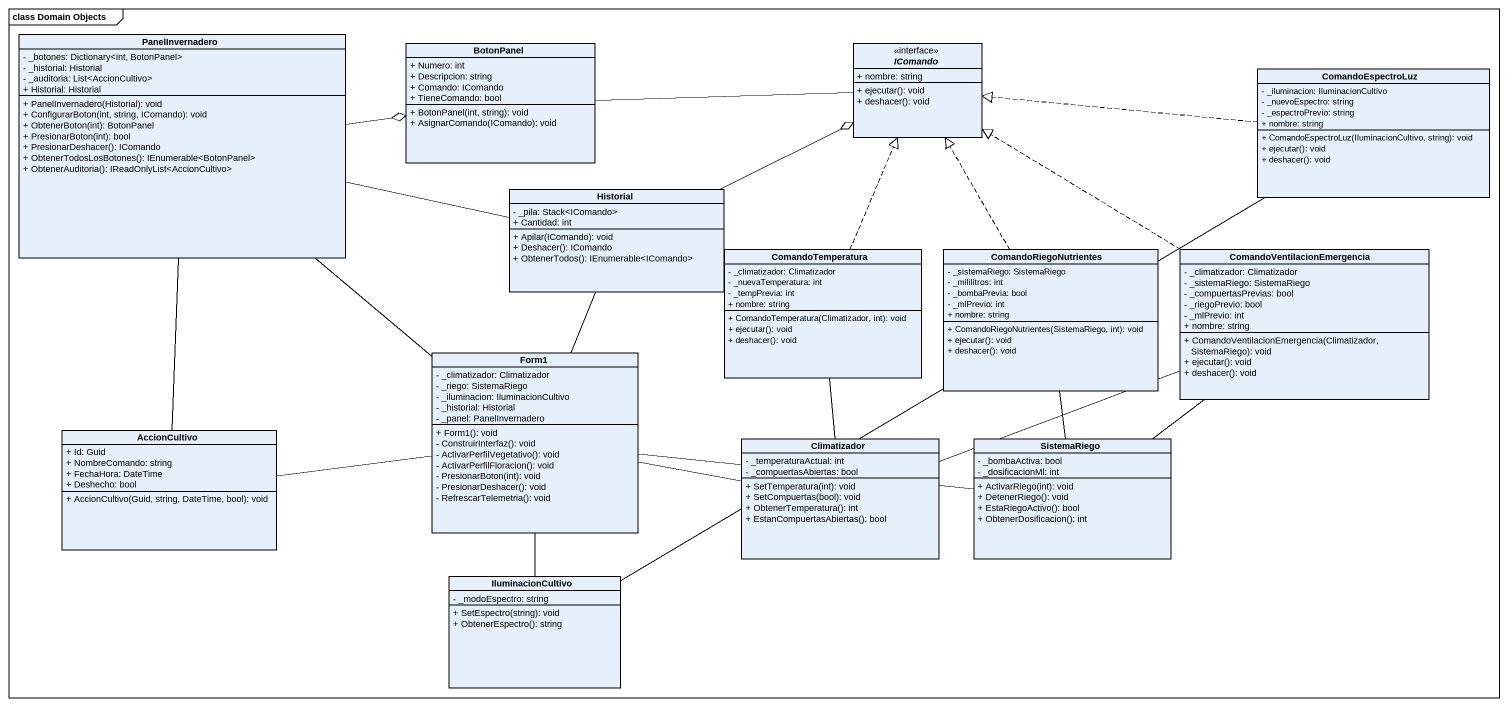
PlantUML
@startuml
mainframe class Domain Objects
hide circle
hide empty members
skinparam classAttributeIconSize 0
class PanelInvernadero {
  - _botones: Dictionary<int, BotonPanel>
  - _historial: Historial
  - _auditoria: List<AccionCultivo>
  + Historial: Historial
  + PanelInvernadero(Historial): void
  + ConfigurarBoton(int, string, IComando): void
  + ObtenerBoton(int): BotonPanel
  + PresionarBoton(int): bool
  + PresionarDeshacer(): IComando
  + ObtenerTodosLosBotones(): IEnumerable<BotonPanel>
  + ObtenerAuditoria(): IReadOnlyList<AccionCultivo>
}
class BotonPanel {
  + Numero: int
  + Descripcion: string
  + Comando: IComando
  + TieneComando: bool
  + BotonPanel(int, string): void
  + AsignarComando(IComando): void
}
interface IComando {
  + nombre: string
  + ejecutar(): void
  + deshacer(): void
}
class ComandoEspectroLuz {
  - _iluminacion: IluminacionCultivo
  - _nuevoEspectro: string
  - _espectroPrevio: string
  + nombre: string
  + ComandoEspectroLuz(IluminacionCultivo, string): void
  + ejecutar(): void
  + deshacer(): void
}
class Historial {
  - _pila: Stack<IComando>
  + Cantidad: int
  + Apilar(IComando): void
  + Deshacer(): IComando
  + ObtenerTodos(): IEnumerable<IComando>
}
class ComandoTemperatura {
  - _climatizador: Climatizador
  - _nuevaTemperatura: int
  - _tempPrevia: int
  + nombre: string
  + ComandoTemperatura(Climatizador, int): void
  + ejecutar(): void
  + deshacer(): void
}
class ComandoRiegoNutrientes {
  - _sistemaRiego: SistemaRiego
  - _mililitros: int
  - _bombaPrevia: bool
  - _mlPrevio: int
  + nombre: string
  + ComandoRiegoNutrientes(SistemaRiego, int): void
  + ejecutar(): void
  + deshacer(): void
}
class ComandoVentilacionEmergencia {
  - _climatizador: Climatizador
  - _sistemaRiego: SistemaRiego
  - _compuertasPrevias: bool
  - _riegoPrevio: bool
  - _mlPrevio: int
  + nombre: string
  + ComandoVentilacionEmergencia(Climatizador, SistemaRiego): void
  + ejecutar(): void
  + deshacer(): void
}
class Form1 {
  - _climatizador: Climatizador
  - _riego: SistemaRiego
  - _iluminacion: IluminacionCultivo
  - _historial: Historial
  - _panel: PanelInvernadero
  + Form1(): void
  - ConstruirInterfaz(): void
  - ActivarPerfilVegetativo(): void
  - ActivarPerfilFloracion(): void
  - PresionarBoton(int): void
  - PresionarDeshacer(): void
  - RefrescarTelemetria(): void
}
class AccionCultivo {
  + Id: Guid
  + NombreComando: string
  + FechaHora: DateTime
  + Deshecho: bool
  + AccionCultivo(Guid, string, DateTime, bool): void
}
class Climatizador {
  - _temperaturaActual: int
  - _compuertasAbiertas: bool
  + SetTemperatura(int): void
  + SetCompuertas(bool): void
  + ObtenerTemperatura(): int
  + EstanCompuertasAbiertas(): bool
}
class SistemaRiego {
  - _bombaActiva: bool
  - _dosificacionMl: int
  + ActivarRiego(int): void
  + DetenerRiego(): void
  + EstaRiegoActivo(): bool
  + ObtenerDosificacion(): int
}
class IluminacionCultivo {
  - _modoEspectro: string
  + SetEspectro(string): void
  + ObtenerEspectro(): string
}
PanelInvernadero -right-o BotonPanel
PanelInvernadero -right- Historial
PanelInvernadero -- AccionCultivo
BotonPanel -right- IComando
ComandoEspectroLuz .left.|> IComando
ComandoEspectroLuz -left- IluminacionCultivo
Historial -right-o IComando
ComandoTemperatura .up.|> IComando
ComandoTemperatura -- Climatizador
ComandoRiegoNutrientes .up.|> IComando
ComandoRiegoNutrientes -- SistemaRiego
ComandoVentilacionEmergencia .up.|> IComando
ComandoVentilacionEmergencia -left- Climatizador
ComandoVentilacionEmergencia -- SistemaRiego
Form1 -up- PanelInvernadero
Form1 -up- Historial
Form1 -left- AccionCultivo
Form1 -right- Climatizador
Form1 -right- SistemaRiego
Form1 -- IluminacionCultivo
@enduml
